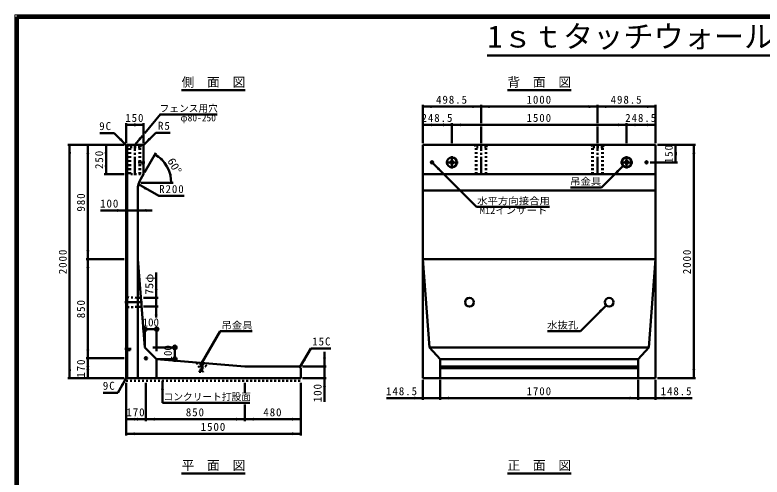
# Model space of a CAD drawing. Units: millimetres, scale not verified. Extents: x 100 to 4105, y 100 to 2870.
# Drawn here: x 100 to 2152, y 1602 to 2870 of the extents above; entities that cross this region are included whole.
import ezdxf
from ezdxf.enums import TextEntityAlignment as Align

# ---------------------------------------------------------------- set-up
doc = ezdxf.new("R2010")
doc.units = ezdxf.units.MM
doc.header["$LTSCALE"] = 5
doc.linetypes.add('USER2', pattern=[13.4, 10, -1.2, 1, -1.2])
doc.linetypes.add('USER3', pattern=[2.2, 1, -1.2])
doc.layers.add('V-nasSTD', color=7, linetype='Continuous', lineweight=50)
doc.styles.add('ＭＳ ゴシック', font='')
doc.styles.get('ＭＳ ゴシック').set_extended_font_data('MS Gothic')

msp = doc.modelspace()

# ---------------------------------------------------------------- hatches: boundary and pattern name
at = {"layer": 'V-nasSTD'}
for points in [[(1244.661, 2618.466), (1244.661, 2614.466), (1220.661, 2618.466), (1244.661, 2622.466)], [(1356.181, 2618.466), (1356.181, 2622.466), (1380.181, 2618.466), (1356.181, 2614.466)], [(1404.181, 2618.466), (1404.181, 2614.466), (1380.181, 2618.466), (1404.181, 2622.466)], [(1676.181, 2618.466), (1676.181, 2622.466), (1700.181, 2618.466), (1676.181, 2614.466)], [(1724.181, 2618.466), (1724.181, 2614.466), (1700.181, 2618.466), (1724.181, 2622.466)], [(1835.701, 2618.466), (1835.701, 2622.466), (1859.701, 2618.466), (1835.701, 2614.466)], [(429.221, 2568.466), (429.221, 2564.466), (405.221, 2568.466), (429.221, 2572.466)], [(429.221, 2568.466), (429.221, 2572.466), (453.221, 2568.466), (429.221, 2564.466)], [(1244.661, 2568.466), (1244.661, 2564.466), (1220.661, 2568.466), (1244.661, 2572.466)], [(1276.181, 2568.466), (1276.181, 2572.466), (1300.181, 2568.466), (1276.181, 2564.466)], [(1324.181, 2568.466), (1324.181, 2564.466), (1300.181, 2568.466), (1324.181, 2572.466)], [(1756.181, 2568.466), (1756.181, 2572.466), (1780.181, 2568.466), (1756.181, 2564.466)], [(1804.181, 2568.466), (1804.181, 2564.466), (1780.181, 2568.466), (1804.181, 2572.466)], [(1835.701, 2568.466), (1835.701, 2572.466), (1859.701, 2568.466), (1835.701, 2564.466)], [(389.691, 2528.997), (392.519, 2531.825), (406.661, 2512.026), (386.862, 2526.168)], [(444.648, 2531.851), (447.712, 2529.28), (429.221, 2513.466), (441.584, 2534.422)], [(469.784, 2529.903), (472.613, 2527.075), (452.814, 2512.932), (466.956, 2532.731)], [(250.221, 2489.466), (246.221, 2489.466), (250.221, 2513.466), (254.221, 2489.466)], [(300.221, 2489.466), (296.221, 2489.466), (300.221, 2513.466), (304.221, 2489.466)], [(350.221, 2489.466), (346.221, 2489.466), (350.221, 2513.466), (354.221, 2489.466)], [(1914.701, 2489.466), (1910.701, 2489.466), (1914.701, 2513.466), (1918.701, 2489.466)], [(1964.701, 2489.466), (1960.701, 2489.466), (1964.701, 2513.466), (1968.701, 2489.466)], [(503.68, 2473.176), (501.299, 2469.961), (484.395, 2487.462), (506.061, 2476.39)], [(1914.701, 2489.466), (1918.701, 2489.466), (1914.701, 2465.466), (1910.701, 2489.466)], [(1264.741, 2446.346), (1267.57, 2449.174), (1247.771, 2463.316), (1261.913, 2443.517)], [(350.221, 2457.466), (354.221, 2457.466), (350.221, 2433.466), (346.221, 2457.466)], [(1753.481, 2438.766), (1750.652, 2441.594), (1770.451, 2455.736), (1756.309, 2435.937)], [(526.666, 2433.364), (522.692, 2432.909), (529.395, 2409.519), (530.64, 2433.819)], [(460.186, 2393.169), (458.186, 2389.705), (439.402, 2405.169), (462.186, 2396.633)], [(381.221, 2333.466), (381.221, 2337.466), (405.221, 2333.466), (381.221, 2329.466)], [(461.221, 2333.466), (461.221, 2329.466), (437.221, 2333.466), (461.221, 2337.466)], [(300.221, 2223.866), (304.221, 2223.866), (300.221, 2199.866), (296.221, 2223.866)], [(300.221, 2175.866), (296.221, 2175.866), (300.221, 2199.866), (304.221, 2175.866)], [(487.96, 2117.466), (483.96, 2117.466), (487.96, 2093.466), (491.96, 2117.466)], [(1706.725, 2056.01), (1703.897, 2058.839), (1723.696, 2072.981), (1709.554, 2053.182)], [(487.96, 2045.466), (491.96, 2045.466), (487.96, 2069.466), (483.96, 2045.466)], [(300.221, 1951.866), (304.221, 1951.866), (300.221, 1927.866), (296.221, 1951.866)], [(625.484, 1935.98), (628.948, 1933.98), (613.484, 1915.195), (622.02, 1937.98)], [(950.221, 1929.466), (946.221, 1929.466), (950.221, 1905.466), (954.221, 1929.466)], [(300.221, 1903.866), (296.221, 1903.866), (300.221, 1927.866), (304.221, 1903.866)], [(894.821, 1923.851), (898.285, 1921.851), (882.821, 1903.066), (891.357, 1925.851)], [(250.221, 1897.466), (254.221, 1897.466), (250.221, 1873.466), (246.221, 1897.466)], [(300.221, 1897.466), (304.221, 1897.466), (300.221, 1873.466), (296.221, 1897.466)], [(1964.701, 1897.466), (1968.701, 1897.466), (1964.701, 1873.466), (1960.701, 1897.466)], [(394.661, 1854.121), (391.197, 1856.121), (406.661, 1874.906), (398.125, 1852.121)], [(950.221, 1849.466), (946.221, 1849.466), (950.221, 1873.466), (954.221, 1849.466)], [(505.221, 1841.626), (501.221, 1841.626), (505.221, 1865.626), (509.221, 1841.626)], [(1196.661, 1818.466), (1196.661, 1822.466), (1220.661, 1818.466), (1196.661, 1814.466)], [(1292.181, 1818.466), (1292.181, 1814.466), (1268.181, 1818.466), (1292.181, 1822.466)], [(1788.181, 1818.466), (1788.181, 1822.466), (1812.181, 1818.466), (1788.181, 1814.466)], [(1883.701, 1818.466), (1883.701, 1814.466), (1859.701, 1818.466), (1883.701, 1822.466)], [(429.221, 1760.626), (429.221, 1756.626), (405.221, 1760.626), (429.221, 1764.626)], [(435.621, 1760.626), (435.621, 1764.626), (459.621, 1760.626), (435.621, 1756.626)], [(483.621, 1760.626), (483.621, 1756.626), (459.621, 1760.626), (483.621, 1764.626)], [(707.621, 1760.626), (707.621, 1764.626), (731.621, 1760.626), (707.621, 1756.626)], [(755.621, 1760.626), (755.621, 1756.626), (731.621, 1760.626), (755.621, 1764.626)], [(861.221, 1760.626), (861.221, 1764.626), (885.221, 1760.626), (861.221, 1756.626)], [(429.221, 1720.626), (429.221, 1716.626), (405.221, 1720.626), (429.221, 1724.626)], [(861.221, 1720.626), (861.221, 1724.626), (885.221, 1720.626), (861.221, 1716.626)]]:
    msp.add_hatch(color=256, dxfattribs=at).paths.add_polyline_path(points)

# ---------------------------------------------------------------- linework, layer by layer
at = {"layer": 'V-nasSTD', "lineweight": 100}
for p, q in [((105, 2865), (105, 105)), ((4100, 2865), (105, 2865))]:
    msp.add_line(p, q, dxfattribs=at)
at = {"layer": 'V-nasSTD'}
for p, q in [((1397.476, 2758.465), (2807.524, 2758.465)), ((557.721, 2663.466), (732.721, 2663.466)), ((1452.681, 2663.466), (1627.681, 2663.466)), ((1220.661, 2623.466), (1220.661, 2518.466)), ((1220.661, 2618.466), (1380.181, 2618.466)), ((1380.181, 2623.466), (1380.181, 2573.466)), ((1380.181, 2618.466), (1700.181, 2618.466)), ((1700.181, 2623.466), (1700.181, 2573.466)), ((1700.181, 2618.466), (1859.701, 2618.466)), ((1859.701, 2623.466), (1859.701, 2518.466)), ((456.435, 2545.898), (499.928, 2597.731)), ((499.337, 2597.027), (655.337, 2597.027)), ((405.221, 2573.466), (405.221, 2518.466)), ((453.221, 2568.466), (405.221, 2568.466)), ((453.221, 2573.466), (453.221, 2518.466)), ((1220.661, 2568.466), (1300.181, 2568.466)), ((1300.181, 2573.466), (1300.181, 2518.466)), ((1300.181, 2568.466), (1780.181, 2568.466)), ((1780.181, 2573.466), (1780.181, 2518.466)), ((1780.181, 2568.466), (1859.701, 2568.466)), ((372.72, 2545.967), (332.72, 2545.967)), ((406.661, 2512.026), (372.72, 2545.967)), ((452.814, 2512.932), (486.755, 2546.874)), ((486.755, 2546.874), (526.755, 2546.874)), ((1380.181, 2563.466), (1380.181, 2518.466)), ((1700.181, 2563.466), (1700.181, 2518.466)), ((429.221, 2513.466), (450.007, 2538.238)), ((400.221, 2513.466), (245.221, 2513.466)), ((250.221, 2513.466), (250.221, 1873.466)), ((300.221, 2513.466), (300.221, 2199.866)), ((350.221, 2513.466), (350.221, 2433.466)), ((408.101, 2513.466), (405.221, 2510.586)), ((405.221, 2510.586), (405.221, 1876.346)), ((408.101, 2513.466), (408.101, 1873.466)), ((451.621, 2513.466), (408.101, 2513.466)), ((453.221, 2511.866), (453.221, 2433.466)), ((1220.661, 2513.466), (1220.661, 1873.466)), ((1859.701, 2513.466), (1220.661, 2513.466)), ((1859.701, 1873.466), (1859.701, 2513.466)), ((1969.701, 2513.466), (1864.701, 2513.466)), ((1914.701, 2513.466), (1914.701, 2465.466)), ((1964.701, 2513.466), (1964.701, 1873.466)), ((486.895, 2491.792), (455.721, 2437.796)), ((1247.771, 2463.316), (1367.979, 2343.108)), ((1919.701, 2465.466), (1844.701, 2465.466)), ((1770.451, 2455.736), (1711.108, 2396.393)), ((400.221, 2433.466), (345.221, 2433.466)), ((453.221, 2433.466), (445.795, 2420.604)), ((1859.701, 2433.466), (1220.661, 2433.466)), ((439.402, 2405.169), (494.827, 2373.169)), ((445.735, 2409.519), (534.395, 2409.519)), ((437.221, 2388.604), (437.221, 1873.466)), ((1859.701, 2388.604), (1220.661, 2388.604)), ((1711.108, 2396.393), (1626.108, 2396.393)), ((494.827, 2373.169), (564.827, 2373.169)), ((1367.979, 2343.108), (1567.979, 2343.108)), ((405.221, 2333.466), (335.221, 2333.466)), ((437.221, 2333.466), (405.221, 2333.466)), ((477.221, 2333.466), (437.221, 2333.466)), ((400.221, 2199.866), (295.221, 2199.866)), ((300.221, 2199.866), (300.221, 1927.866)), ((437.221, 2199.866), (457.186, 1957.431)), ((1220.661, 2199.551), (1238.917, 1957.431)), ((1859.701, 2199.551), (1220.661, 2199.551)), ((1859.701, 2199.551), (1841.445, 1957.431)), ((487.96, 2163.466), (487.96, 2093.466)), ((492.96, 2093.466), (452.96, 2093.466)), ((487.96, 2093.466), (487.96, 2069.466)), ((1652.985, 2002.27), (1723.696, 2072.981)), ((492.96, 2069.466), (452.96, 2069.466)), ((487.96, 2069.466), (487.96, 2039.466)), ((457.186, 1957.431), (457.186, 2014.431)), ((489.186, 1947.031), (489.186, 2014.431)), ((496.186, 2007.431), (450.186, 2007.431)), ((613.484, 1915.195), (663.484, 2001.798)), ((663.484, 2001.798), (751.484, 2001.798)), ((1562.985, 2002.27), (1652.985, 2002.27)), ((457.186, 1957.431), (489.186, 1925.431)), ((478.786, 1957.431), (546.186, 1957.431)), ((539.186, 1964.431), (539.186, 1918.431)), ((882.821, 1903.066), (912.821, 1955.028)), ((912.821, 1955.028), (967.821, 1955.028)), ((1238.917, 1957.431), (1841.445, 1957.431)), ((1238.917, 1957.431), (1268.181, 1925.431)), ((1841.445, 1957.431), (1812.181, 1925.431)), ((950.221, 1905.466), (950.221, 1945.466)), ((400.221, 1927.866), (295.221, 1927.866)), ((300.221, 1927.866), (300.221, 1873.466)), ((731.621, 1905.466), (489.186, 1925.431)), ((489.186, 1925.431), (489.186, 1873.466)), ((489.186, 1925.431), (546.186, 1925.431)), ((1268.181, 1873.466), (1268.181, 1925.431)), ((1268.181, 1925.431), (1812.181, 1925.431)), ((1812.181, 1873.466), (1812.181, 1925.431)), ((731.621, 1905.466), (880.421, 1905.466)), ((880.421, 1905.466), (885.221, 1900.666)), ((885.221, 1873.466), (885.221, 1900.666)), ((955.221, 1905.466), (890.221, 1905.466)), ((950.221, 1873.466), (950.221, 1905.466)), ((1268.181, 1905.466), (1812.181, 1905.466)), ((1268.181, 1900.666), (1812.181, 1900.666)), ((400.221, 1873.466), (245.221, 1873.466)), ((406.661, 1874.906), (382.661, 1833.337)), ((405.221, 1876.346), (408.101, 1873.466)), ((408.101, 1873.466), (885.221, 1873.466)), ((955.221, 1873.466), (890.221, 1873.466)), ((950.221, 1873.466), (950.221, 1808.466)), ((1220.661, 1873.466), (1859.701, 1873.466)), ((1220.661, 1868.466), (1220.661, 1813.466)), ((1268.181, 1868.466), (1268.181, 1813.466)), ((1812.181, 1868.466), (1812.181, 1813.466)), ((1859.701, 1868.466), (1859.701, 1813.466)), ((1969.701, 1873.466), (1864.701, 1873.466)), ((405.221, 1715.626), (405.221, 1860.626)), ((459.621, 1755.626), (459.621, 1860.626)), ((505.221, 1805.626), (505.221, 1865.626)), ((731.621, 1832.626), (731.621, 1860.626)), ((885.221, 1715.626), (885.221, 1860.626)), ((382.661, 1833.337), (342.661, 1833.337)), ((1220.661, 1818.466), (1120.661, 1818.466)), ((1268.181, 1818.466), (1220.661, 1818.466)), ((1268.181, 1818.466), (1812.181, 1818.466)), ((1812.181, 1818.466), (1859.701, 1818.466)), ((1859.701, 1818.466), (1959.701, 1818.466)), ((505.221, 1805.626), (745.221, 1805.626)), ((731.621, 1755.626), (731.621, 1800.626)), ((459.621, 1760.626), (405.221, 1760.626)), ((731.621, 1760.626), (459.621, 1760.626)), ((885.221, 1760.626), (731.621, 1760.626)), ((885.221, 1720.626), (405.221, 1720.626)), ((557.721, 1611.866), (732.721, 1611.866)), ((1452.681, 1611.866), (1627.681, 1611.866))]:
    msp.add_line(p, q, dxfattribs=at)
at = {"layer": 'V-nasSTD', "linetype": 'USER3'}
for p, q in [((412.421, 2513.466), (414.821, 2507.066)), ((414.821, 2433.466), (414.821, 2507.066)), ((443.621, 2507.066), (414.821, 2507.066)), ((416.421, 2433.466), (416.421, 2507.066)), ((442.021, 2433.466), (442.021, 2507.066)), ((443.621, 2507.066), (446.021, 2513.466)), ((443.621, 2433.466), (443.621, 2507.066)), ((1363.381, 2513.466), (1365.781, 2507.066)), ((1365.781, 2433.466), (1365.781, 2507.066)), ((1394.581, 2507.066), (1365.781, 2507.066)), ((1367.381, 2433.466), (1367.381, 2507.066)), ((1392.981, 2433.466), (1392.981, 2507.066)), ((1394.581, 2507.066), (1396.981, 2513.466)), ((1394.581, 2433.466), (1394.581, 2507.066)), ((1683.381, 2513.466), (1685.781, 2507.066)), ((1685.781, 2433.466), (1685.781, 2507.066)), ((1714.581, 2507.066), (1685.781, 2507.066)), ((1687.381, 2433.466), (1687.381, 2507.066)), ((1712.981, 2433.466), (1712.981, 2507.066)), ((1714.581, 2507.066), (1716.981, 2513.466)), ((1714.581, 2433.466), (1714.581, 2507.066)), ((442.021, 2462.266), (442.021, 2468.666)), ((442.021, 2468.666), (453.221, 2468.666)), ((453.221, 2462.266), (442.021, 2462.266)), ((445.221, 2433.466), (413.221, 2433.466)), ((413.221, 2432.826), (413.221, 2433.466)), ((445.221, 2432.826), (413.221, 2432.826)), ((445.221, 2432.826), (445.221, 2433.466)), ((1396.181, 2433.466), (1364.181, 2433.466)), ((1364.181, 2432.826), (1364.181, 2433.466)), ((1396.181, 2432.826), (1364.181, 2432.826)), ((1392.981, 2433.466), (1367.381, 2433.466)), ((1396.181, 2432.826), (1396.181, 2433.466)), ((1716.181, 2433.466), (1684.181, 2433.466)), ((1684.181, 2432.826), (1684.181, 2433.466)), ((1716.181, 2432.826), (1684.181, 2432.826)), ((1712.981, 2433.466), (1687.381, 2433.466)), ((1712.981, 2433.466), (1687.381, 2433.466)), ((1716.181, 2432.826), (1716.181, 2433.466)), ((408.421, 2095.066), (405.221, 2097.946)), ((445.983, 2093.466), (408.421, 2095.066)), ((408.421, 2067.866), (408.421, 2095.066)), ((408.421, 2067.866), (405.221, 2064.986)), ((408.421, 2067.866), (447.96, 2069.466)), ((405.221, 1956.666), (416.421, 1956.666)), ((416.421, 1950.266), (405.221, 1950.266)), ((416.421, 1950.266), (416.421, 1956.666)), ((609.235, 1912.334), (609.051, 1910.102)), ((609.051, 1910.102), (610.726, 1909)), ((609.051, 1910.102), (617.024, 1909.445)), ((609.235, 1912.334), (617.208, 1911.677)), ((610.726, 1909), (609.413, 1893.054)), ((610.726, 1909), (615.191, 1908.633)), ((615.191, 1908.633), (613.878, 1892.687)), ((615.191, 1908.633), (617.024, 1909.445)), ((617.208, 1911.677), (617.024, 1909.445)), ((605.933, 1891.736), (605.854, 1890.779)), ((605.854, 1890.779), (617.016, 1889.86)), ((605.933, 1891.736), (609.413, 1893.054)), ((605.933, 1891.736), (617.095, 1890.816)), ((609.413, 1893.054), (613.878, 1892.687)), ((613.878, 1892.687), (617.095, 1890.816)), ((617.095, 1890.816), (617.016, 1889.86)), ((405.221, 1865.626), (885.221, 1865.626))]:
    msp.add_line(p, q, dxfattribs=at)
at = {"layer": 'V-nasSTD', "linetype": 'USER2'}
for p, q in [((429.221, 2430.266), (429.221, 2516.666)), ((1380.181, 2430.266), (1380.181, 2516.666)), ((1700.181, 2430.266), (1700.181, 2516.666)), ((438.821, 2465.466), (456.421, 2465.466)), ((1240.821, 2465.466), (1250.421, 2465.466)), ((1245.621, 2460.666), (1245.621, 2470.266)), ((1283.221, 2465.466), (1317.141, 2465.466)), ((1300.181, 2482.906), (1300.181, 2448.986)), ((1763.221, 2465.466), (1797.141, 2465.466)), ((1780.181, 2482.906), (1780.181, 2448.986)), ((1829.941, 2465.466), (1839.541, 2465.466)), ((1834.741, 2460.666), (1834.741, 2470.266)), ((450.021, 2081.466), (402.021, 2081.466)), ((419.621, 1953.466), (402.021, 1953.466)), ((613.894, 1920.178), (611.842, 1895.262))]:
    msp.add_line(p, q, dxfattribs=at)
at = {"layer": 'V-nasSTD', "lineweight": 13}
msp.add_lwpolyline([(100, 100), (100, 2870), (4105, 2870), (4105, 100)], close=True, dxfattribs=at)
at = {"layer": 'V-nasSTD'}
for centre, radius in [((1245.621, 2465.466), 3.04), ((1245.621, 2465.466), 1.92), ((1245.621, 2465.466), 1.6), ((1300.181, 2465.466), 13.76), ((1300.181, 2465.466), 4), ((1780.181, 2465.466), 13.76), ((1780.181, 2465.466), 4), ((1834.741, 2465.466), 3.04), ((1834.741, 2465.466), 1.92), ((1834.741, 2465.466), 1.6), ((1348.181, 2081.466), 12), ((1732.181, 2081.466), 12), ((457.186, 2007.431), 5), ((489.186, 2007.431), 5), ((539.186, 1957.431), 5), ((459.621, 1927.866), 3.2), ((539.186, 1925.431), 5)]:
    msp.add_circle(centre, radius, dxfattribs=at)
for centre, radius, start, end in [((451.621, 2511.866), 1.6, 0, 90), ((439.395, 2409.519), 90, 360, 60), ((501.221, 2388.604), 64, 150, 180)]:
    msp.add_arc(centre, radius, start, end, dxfattribs=at)
at = {"layer": 'V-nasSTD', "linetype": 'USER3'}
msp.add_arc((613.484, 1915.195), 13.76, 175.29215, 355.29215, dxfattribs=at)

# ---------------------------------------------------------------- texts
at = {"layer": 'V-nasSTD', "style": 'ＭＳ ゴシック'}
for s, height, p in [('1ｓｔタッチウォール(Ｆ型)  Ｈ=2000', 60.81, (2102.5, 2841.409)), ('側\u3000面\u3000図', 25.66, (645.221, 2698.466)), ('背\u3000面\u3000図', 25.66, (1540.181, 2698.466)), ('フェンス用穴', 19.06, (577.337, 2623.027)), ('φ80-250', 19.06, (603.337, 2597.027)), ('100', 21.99, (473.186, 2037.431)), ('コンクリート打設面', 19.06, (628.249, 1831.626)), ('平\u3000面\u3000図', 25.66, (645.221, 1646.866)), ('正\u3000面\u3000図', 25.66, (1540.181, 1646.866))]:
    msp.add_text(s, height=height, dxfattribs=at).set_placement(p, align=Align.TOP_CENTER)
at = {"layer": 'V-nasSTD', "style": 'ＭＳ ゴシック', "width": 1.1}
for s, rotation, p in [('60°', 300, (548.068, 2461.292)), ('75φ', 90, (457.96, 2130.966))]:
    msp.add_text(s, height=21.99, rotation=rotation, dxfattribs=at).set_placement(p, align=Align.TOP_CENTER)
for s, p in [('吊金具', (1667.608, 2422.393)), ('水平方向接合用', (1469.479, 2369.108)), ('M12インサート', (1469.479, 2343.108)), ('吊金具', (709.984, 2027.798)), ('水抜孔', (1604.485, 2028.27))]:
    msp.add_text(s, height=19.06, dxfattribs=at).set_placement(p, align=Align.TOP_CENTER)
at = {"layer": 'V-nasSTD', "style": 'ＭＳ ゴシック'}
msp.add_text('100', height=21.99, rotation=90, dxfattribs=at).set_placement((509.186, 1941.431), align=Align.TOP_CENTER)
at = {"layer": 'V-nasSTD', "char_height": 21.99, "attachment_point": 2, "style": 'ＭＳ ゴシック'}
for s, insert in [('\\T1.17;498.5', (1300.421, 2648.466)), ('\\T1.17;1000', (1540.181, 2648.466)), ('\\T1.17;498.5', (1779.941, 2648.466)), ('\\T1.17;150', (429.221, 2598.466)), ('\\T1.17;248.5', (1260.421, 2598.466)), ('\\T1.17;1500', (1540.181, 2598.466)), ('\\T1.17;248.5', (1819.941, 2598.466)), ('\\T1.17;9C', (348.97, 2575.967)), ('\\T1.17;R5', (510.505, 2576.874)), ('\\T1.17;R200', (531.077, 2403.169)), ('\\T1.17;100', (360.221, 2363.466)), ('\\T1.17;15C', (942.821, 1985.028)), ('\\T1.17;9C', (358.911, 1863.337)), ('\\T1.17;148.5', (1163.161, 1848.466)), ('\\T1.17;1700', (1540.181, 1848.466)), ('\\T1.17;148.5', (1917.201, 1848.466)), ('\\T1.17;170', (432.421, 1790.626)), ('\\T1.17;850', (595.621, 1790.626)), ('\\T1.17;480', (808.421, 1790.626)), ('\\T1.17;1500', (645.221, 1750.626))]:
    msp.add_mtext(s, dxfattribs=dict(at, insert=insert))
at = {"layer": 'V-nasSTD', "char_height": 21.99, "attachment_point": 2, "rotation": 90, "style": 'ＭＳ ゴシック'}
for s, insert in [('\\T1.17;150', (1884.701, 2489.466)), ('\\T1.17;250', (320.221, 2473.466)), ('\\T1.17;980', (270.221, 2356.666)), ('\\T1.17;2000', (220.221, 2193.466)), ('\\T1.17;2000', (1934.701, 2193.466)), ('\\T1.17;850', (270.221, 2063.866)), ('\\T1.17;170', (270.221, 1900.666)), ('\\T1.17;100', (920.221, 1833.466))]:
    msp.add_mtext(s, dxfattribs=dict(at, insert=insert))

doc.saveas('drawing.dxf')
